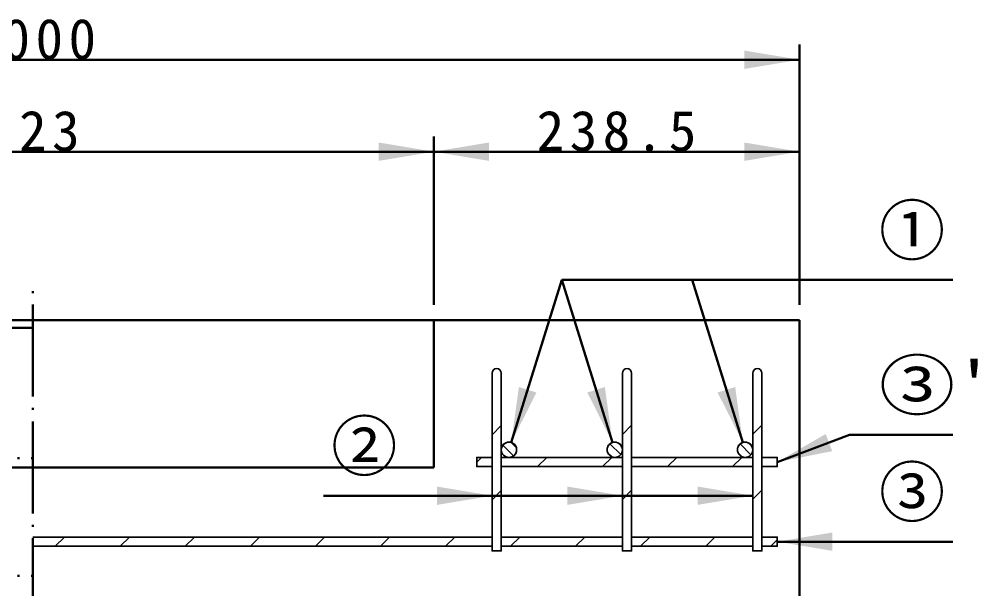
# Model space of a CAD drawing. Units: millimetres, scale not verified. Extents: x -2102 to 2102, y -1485 to 1485.
# Drawn here: x 343 to 968, y -174 to 198 of the extents above; entities that cross this region are included whole.
import ezdxf
from ezdxf.enums import TextEntityAlignment as Align

# ---------------------------------------------------------------- set-up
doc = ezdxf.new("R2010")
doc.units = ezdxf.units.MM
doc.header["$LTSCALE"] = 5
doc.linetypes.add('DOTTED', pattern=[1.75, 0.25, -1.5])
doc.linetypes.add('LONG_DASHED_DOTTED', pattern=[15.25, 12, -1.5, 0.25, -1.5])
doc.layers.add('0-0_V-nasSTD', color=7, linetype='Continuous', lineweight=35)
doc.layers.add('0-1_0', color=7, linetype='Continuous', lineweight=50)
doc.styles.add('ＭＳ ゴシック', font='')
doc.styles.get('ＭＳ ゴシック').set_extended_font_data('MS Gothic')

msp = doc.modelspace()

# ---------------------------------------------------------------- linework, layer by layer
at = {"layer": '0-0_V-nasSTD', "lineweight": 50}
for p, q in [((696.606, 27.527), (663.592, -78.482)), ((696.606, 27.527), (729.619, -78.482)), ((696.606, 27.527), (951.606, 27.527)), ((781.606, 27.527), (814.619, -78.482)), ((837.106, -91.256), (884.136, -73.559)), ((884.136, -73.559), (951.606, -73.559)), ((821.106, -113.256), (541.106, -113.256)), ((837.106, -143.256), (951.606, -143.256))]:
    msp.add_line(p, q, dxfattribs=at)
at = {"layer": '0-0_V-nasSTD'}
for p, q in [((651.106, -33.256), (651.106, -80.256)), ((657.106, -75.256), (657.106, -33.256)), ((742.106, -80.256), (742.106, -33.256)), ((827.106, -80.256), (827.106, -33.256)), ((651.106, -73.425), (657.106, -67.425)), ((736.106, -73.278), (742.106, -67.278)), ((821.106, -73.131), (827.106, -67.131)), ((658.087, -80.281), (665.08, -87.275)), ((663.27, -78.393), (666.968, -82.091)), ((727.919, -79.403), (734.959, -86.442)), ((812.839, -79.47), (819.891, -86.522)), ((726.405, -84.96), (729.402, -87.956)), ((736.106, -86.256), (736.106, -140.256)), ((811.5, -85.202), (814.16, -87.861)), ((641.106, -91.425), (644.275, -88.256)), ((729.032, -88.256), (664.16, -88.256)), ((680.701, -94.256), (686.701, -88.256)), ((723.128, -94.256), (729.128, -88.256)), ((814.048, -88.256), (742.106, -88.256)), ((765.554, -94.256), (771.554, -88.256)), ((807.981, -94.256), (813.981, -88.256)), ((657.106, -94.256), (736.106, -94.256)), ((821.106, -94.256), (742.106, -94.256)), ((651.106, -115.851), (657.106, -109.851)), ((736.106, -115.704), (742.106, -109.704)), ((821.106, -115.557), (827.106, -109.557)), ((366.143, -146.256), (372.143, -140.256)), ((408.569, -146.256), (414.569, -140.256)), ((450.996, -146.256), (456.996, -140.256)), ((493.422, -146.256), (499.422, -140.256)), ((535.848, -146.256), (541.848, -140.256)), ((578.275, -146.256), (584.275, -140.256)), ((620.701, -146.256), (626.701, -140.256)), ((663.128, -146.256), (669.128, -140.256)), ((705.554, -146.256), (711.554, -140.256)), ((747.981, -146.256), (753.981, -140.256)), ((790.407, -146.256), (796.407, -140.256)), ((832.833, -146.256), (837.106, -141.983)), ((351.606, -146.256), (651.106, -146.256))]:
    msp.add_line(p, q, dxfattribs=at)
at = {"layer": '0-0_V-nasSTD', "linetype": 'DOTTED', "lineweight": 50}
for p, q in [((351.606, -88.756), (96.106, -88.756)), ((351.606, -165.475), (103.293, -165.475))]:
    msp.add_line(p, q, dxfattribs=at)
at = {"layer": '0-0_V-nasSTD'}
for points in [[(736.106, -33.256), (736.106, -46.178), (736.106, -75.256)], [(821.106, -33.256), (821.106, -46.178), (821.106, -75.256)], [(651.106, -86.256), (651.106, -140.256), (351.606, -140.256)], [(651.106, -146.256), (651.106, -149.256), (657.106, -149.256), (657.106, -146.256), (689.767, -146.256), (736.106, -146.256), (736.106, -149.256), (742.106, -149.256), (742.106, -146.256), (788.042, -146.256), (821.106, -146.256), (821.106, -149.256), (827.106, -149.256), (827.106, -146.256), (837.106, -146.256), (837.106, -140.256), (827.106, -140.256), (827.106, -86.256)], [(736.106, -140.256), (687.455, -140.256), (657.106, -140.256), (657.106, -86.256)], [(742.106, -86.256), (742.106, -140.256), (790.391, -140.256), (821.106, -140.256), (821.106, -86.256)], [(651.106, -88.256), (641.106, -88.256), (641.106, -91.256), (641.106, -94.256), (651.106, -94.256)], [(827.106, -94.256), (837.106, -94.256), (837.106, -88.256), (827.106, -88.256)]]:
    msp.add_lwpolyline(points, dxfattribs=at)
for centre, radius, start, end in [((654.106, -33.256), 3, 0, 180), ((739.106, -33.256), 3, 0, 180), ((824.106, -33.256), 3, 0, 180), ((662.106, -83.256), 5, 294.26558, 180), ((731.106, -83.256), 5, 0, 245.50323), ((816.106, -83.256), 5, 0, 245.69802), ((662.106, -83.256), 5, 180, 270), ((731.106, -83.256), 5, 270, 0), ((816.106, -83.256), 5, 270, 0), ((662.106, -83.256), 5, 270, 294.26558), ((731.106, -83.256), 5, 245.50323, 270), ((816.106, -83.256), 5, 245.69802, 270)]:
    msp.add_arc(centre, radius, start, end, dxfattribs=at)
for points in [[(815.606, 165.244), (815.606, 177.244), (851.606, 171.244)], [(577.106, 105.244), (577.106, 117.244), (613.106, 111.244)], [(613.106, 111.244), (649.106, 105.244), (649.106, 117.244)], [(815.606, 105.244), (815.606, 117.244), (851.606, 111.244)], [(663.592, -78.482), (668.568, -42.326), (674.296, -44.11)], [(718.915, -44.11), (724.643, -42.326), (729.619, -78.482)], [(803.915, -44.11), (809.643, -42.326), (814.619, -78.482)], [(663.592, -78.482), (674.296, -44.11), (680.025, -45.894)], [(713.186, -45.894), (718.915, -44.11), (729.619, -78.482)], [(798.186, -45.894), (803.915, -44.11), (814.619, -78.482)], [(837.106, -91.256), (868.686, -72.962), (870.799, -78.577)], [(837.106, -91.256), (870.799, -78.577), (872.912, -84.193)], [(615.106, -119.256), (615.106, -107.256), (651.106, -113.256)], [(700.106, -119.256), (700.106, -107.256), (736.106, -113.256)], [(785.106, -119.256), (785.106, -107.256), (821.106, -113.256)], [(837.106, -143.256), (873.106, -149.256), (873.106, -137.256)]]:
    msp.add_solid(points, dxfattribs=at)
at = {"layer": '0-1_0'}
for p, q in [((851.606, 11.244), (851.606, 181.244)), ((-148.394, 171.244), (851.606, 171.244)), ((613.106, 11.244), (613.106, 121.244)), ((90.106, 111.244), (613.106, 111.244)), ((613.106, 111.244), (851.606, 111.244)), ((613.106, 1.244), (90.106, 1.244)), ((613.106, 1.244), (851.606, 1.244)), ((613.106, 1.244), (613.106, -94.756)), ((851.606, 1.244), (851.606, -183.756)), ((90.106, -3.756), (351.606, -3.756))]:
    msp.add_line(p, q, dxfattribs=at)
at = {"layer": '0-1_0', "linetype": 'LONG_DASHED_DOTTED'}
msp.add_line((351.606, -1039.756), (351.606, 26.244), dxfattribs=at)
at = {"layer": '0-1_0', "lineweight": 35}
for p, q in [((651.106, -33.256), (651.106, -149.256)), ((657.106, -33.256), (657.106, -149.256)), ((657.106, -75.256), (657.106, -33.256)), ((742.106, -33.256), (742.106, -149.256)), ((742.106, -80.256), (742.106, -33.256)), ((827.106, -33.256), (827.106, -149.256)), ((827.106, -80.256), (827.106, -33.256)), ((736.106, -46.178), (736.106, -75.256)), ((821.106, -46.178), (821.106, -75.256)), ((736.106, -86.256), (736.106, -140.256)), ((821.106, -86.256), (821.106, -140.256)), ((651.106, -88.256), (641.106, -88.256)), ((641.106, -88.256), (641.106, -94.256)), ((736.106, -88.256), (657.106, -88.256)), ((657.106, -88.256), (736.106, -88.256)), ((821.106, -88.256), (742.106, -88.256)), ((742.106, -94.256), (742.106, -88.256)), ((821.106, -88.256), (821.106, -94.256)), ((827.106, -88.256), (837.106, -88.256)), ((837.106, -88.256), (837.106, -94.256)), ((641.106, -94.256), (651.106, -94.256)), ((736.106, -94.256), (657.106, -94.256)), ((736.106, -94.256), (657.106, -94.256)), ((821.106, -94.256), (742.106, -94.256)), ((827.106, -94.256), (837.106, -94.256)), ((351.606, -140.256), (651.106, -140.256)), ((736.106, -140.256), (657.106, -140.256)), ((821.106, -140.256), (742.106, -140.256)), ((827.106, -140.256), (837.106, -140.256)), ((837.106, -140.256), (837.106, -146.256)), ((651.106, -149.256), (657.106, -149.256)), ((736.106, -146.256), (657.106, -146.256)), ((821.106, -146.256), (742.106, -146.256)), ((827.106, -146.256), (837.106, -146.256))]:
    msp.add_line(p, q, dxfattribs=at)
at = {"layer": '0-1_0'}
msp.add_lwpolyline([(613.106, -94.756), (90.106, -94.756), (90.106, 1.244)], dxfattribs=at)
at = {"layer": '0-1_0', "lineweight": 35}
for points in [[(736.106, -33.256), (736.106, -149.256), (742.106, -149.256)], [(821.106, -33.256), (821.106, -149.256), (827.106, -149.256)], [(736.106, -80.256), (736.106, -149.256), (736.106, -86.256)], [(821.106, -80.256), (821.106, -149.256), (821.106, -86.256)], [(651.106, -86.256), (651.106, -140.256), (651.106, -146.256), (651.106, -149.256), (657.106, -149.256), (657.106, -146.256), (689.767, -146.256)], [(687.455, -140.256), (657.106, -140.256), (657.106, -86.256)], [(736.106, -83.256), (736.106, -88.256), (736.106, -94.256)], [(790.391, -140.256), (742.106, -140.256), (742.106, -86.256)], [(821.106, -146.256), (821.106, -149.256), (827.106, -149.256), (827.106, -146.256), (837.106, -146.256), (837.106, -140.256), (827.106, -140.256), (827.106, -86.256)], [(651.106, -88.256), (641.106, -88.256), (641.106, -91.256), (641.106, -94.256), (651.106, -94.256)], [(821.106, -94.256), (742.106, -94.256), (742.106, -88.256), (821.106, -88.256)], [(827.106, -94.256), (837.106, -94.256), (837.106, -88.256), (827.106, -88.256)], [(351.606, -146.256), (651.106, -146.256), (651.106, -140.256)], [(736.106, -146.256), (736.106, -149.256), (742.106, -149.256), (742.106, -146.256), (788.042, -146.256)]]:
    msp.add_lwpolyline(points, dxfattribs=at)
for centre in [(662.106, -83.256), (731.106, -83.256), (816.106, -83.256)]:
    msp.add_circle(centre, 5, dxfattribs=at)
for centre, radius, start, end in [((654.106, -33.256), 3, 0, 180), ((654.106, -33.256), 3, 0, 180), ((739.106, -33.256), 3, 0, 180), ((739.106, -33.256), 3, 0, 180), ((824.106, -33.256), 3, 0, 180), ((824.106, -33.256), 3, 0, 180), ((662.106, -83.256), 5, 294.26558, 180), ((731.106, -83.256), 5, 0, 245.50323), ((816.106, -83.256), 5, 0, 245.69802), ((662.106, -83.256), 5, 180, 270), ((731.106, -83.256), 5, 270, 0), ((816.106, -83.256), 5, 270, 0), ((662.106, -83.256), 5, 270, 294.26558), ((731.106, -83.256), 5, 245.50323, 270), ((816.106, -83.256), 5, 245.69802, 270)]:
    msp.add_arc(centre, radius, start, end, dxfattribs=at)

# ---------------------------------------------------------------- texts
at = {"layer": '0-0_V-nasSTD', "style": 'ＭＳ ゴシック'}
for s, p in [('①', (903.406, 34.527)), ('②', (546.106, -106.256)), ('③', (903.406, -136.256))]:
    msp.add_text(s, height=31.67, dxfattribs=at).set_placement(p, align=Align.BOTTOM_LEFT)
at = {"layer": '0-0_V-nasSTD', "style": 'ＭＳ ゴシック', "width": 1.15}
msp.add_text("③'", height=31.67, dxfattribs=at).set_placement((903.406, -66.559), align=Align.BOTTOM_LEFT)
at = {"layer": '0-0_V-nasSTD', "char_height": 26.39, "attachment_point": 7, "style": 'ＭＳ ゴシック'}
for s, insert in [('\\T1.2;1000', (310.206, 171.244)), ('\\T1.2;523', (321.006, 111.244)), ('\\T1.2;238.5', (680.156, 111.244))]:
    msp.add_mtext(s, dxfattribs=dict(at, insert=insert))

doc.saveas('drawing.dxf')
